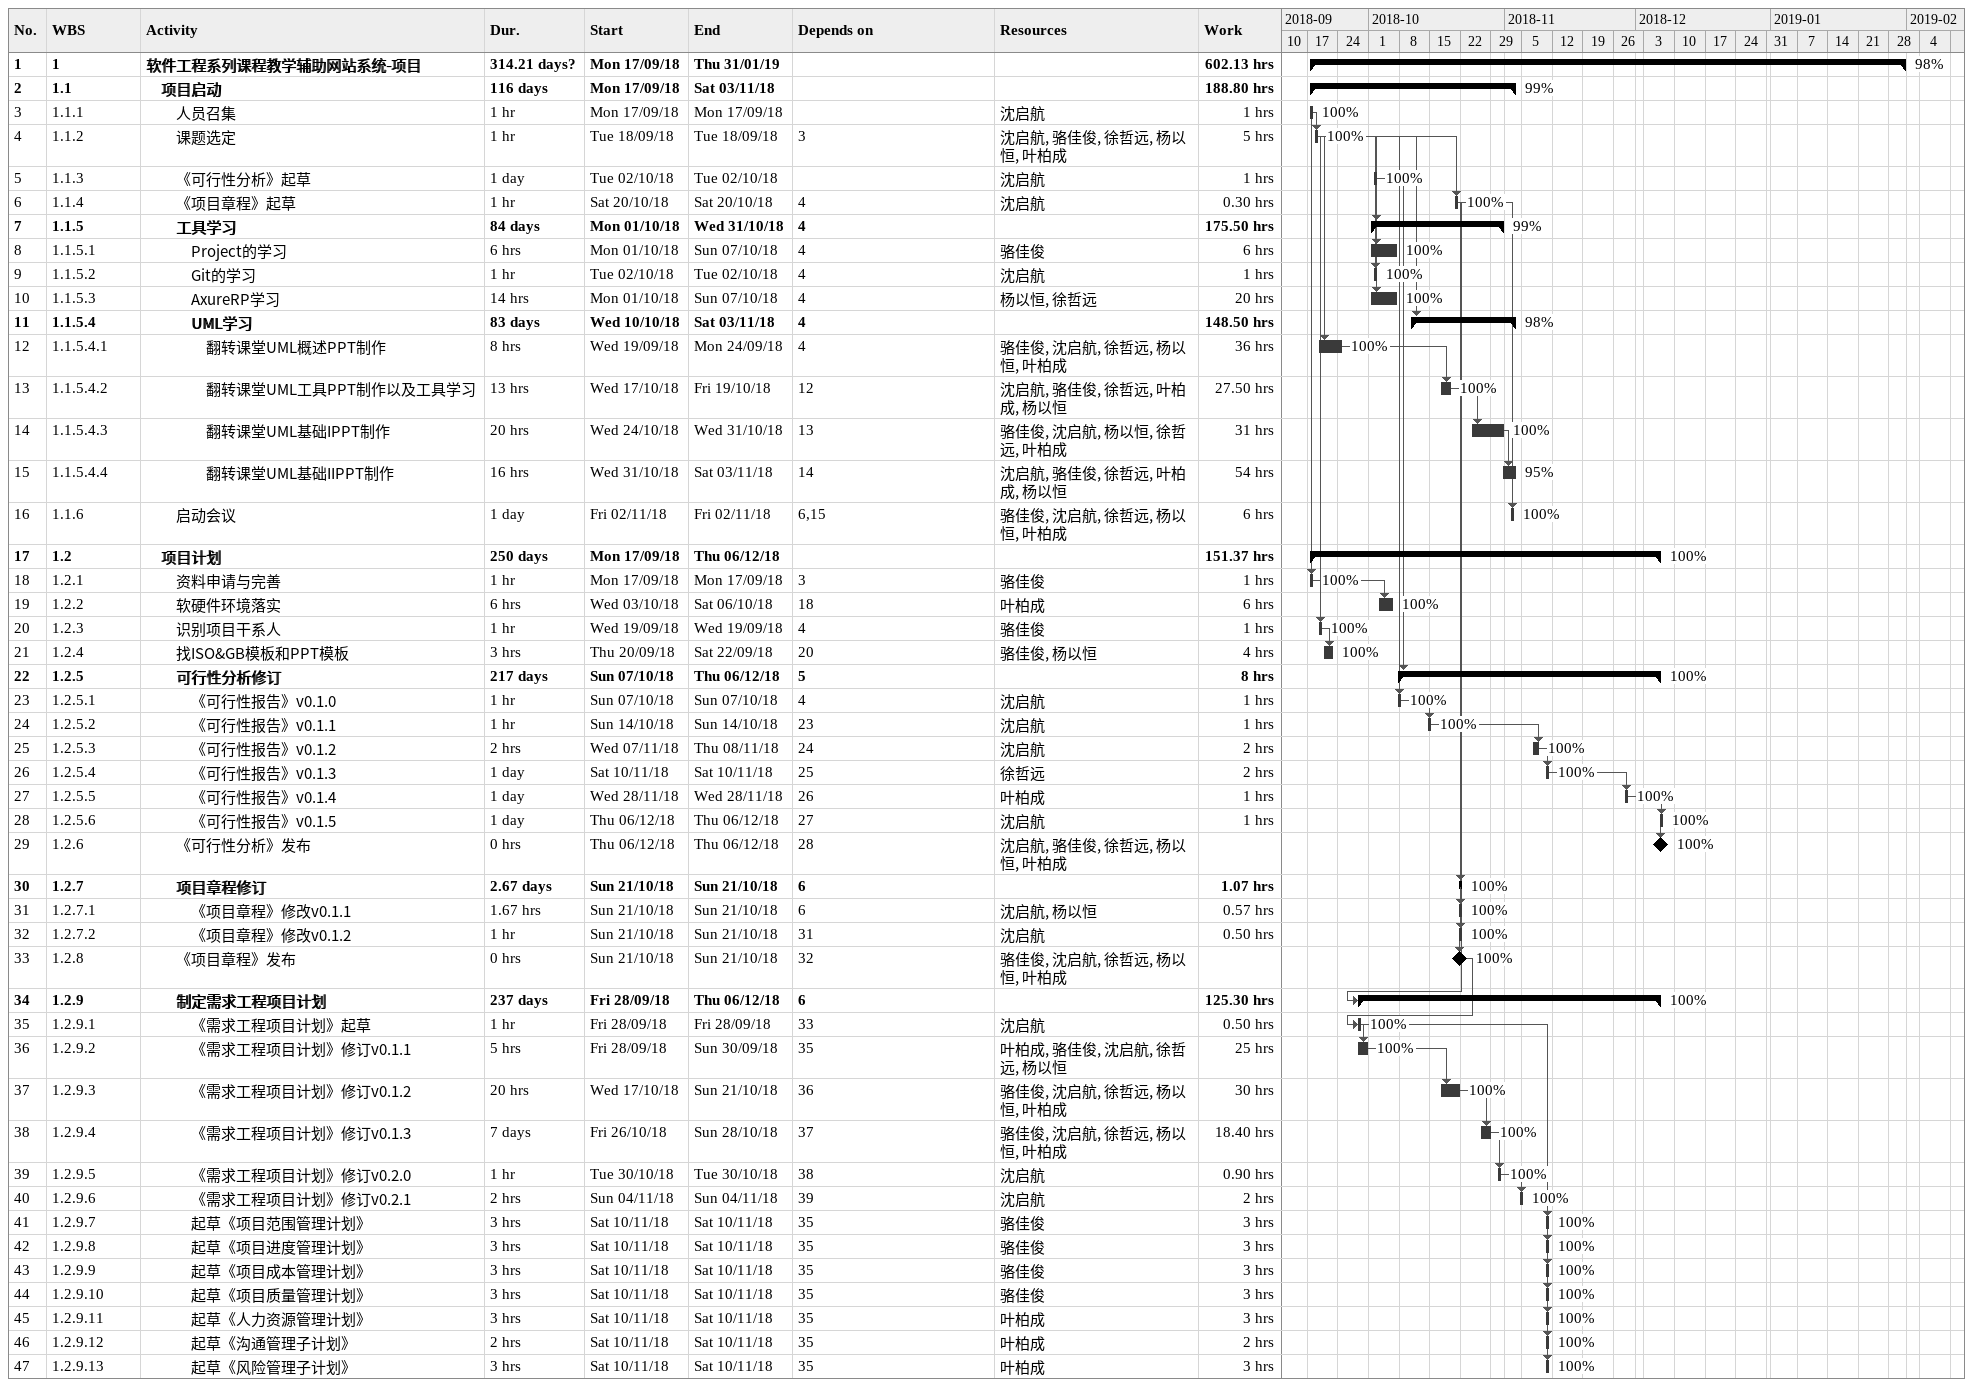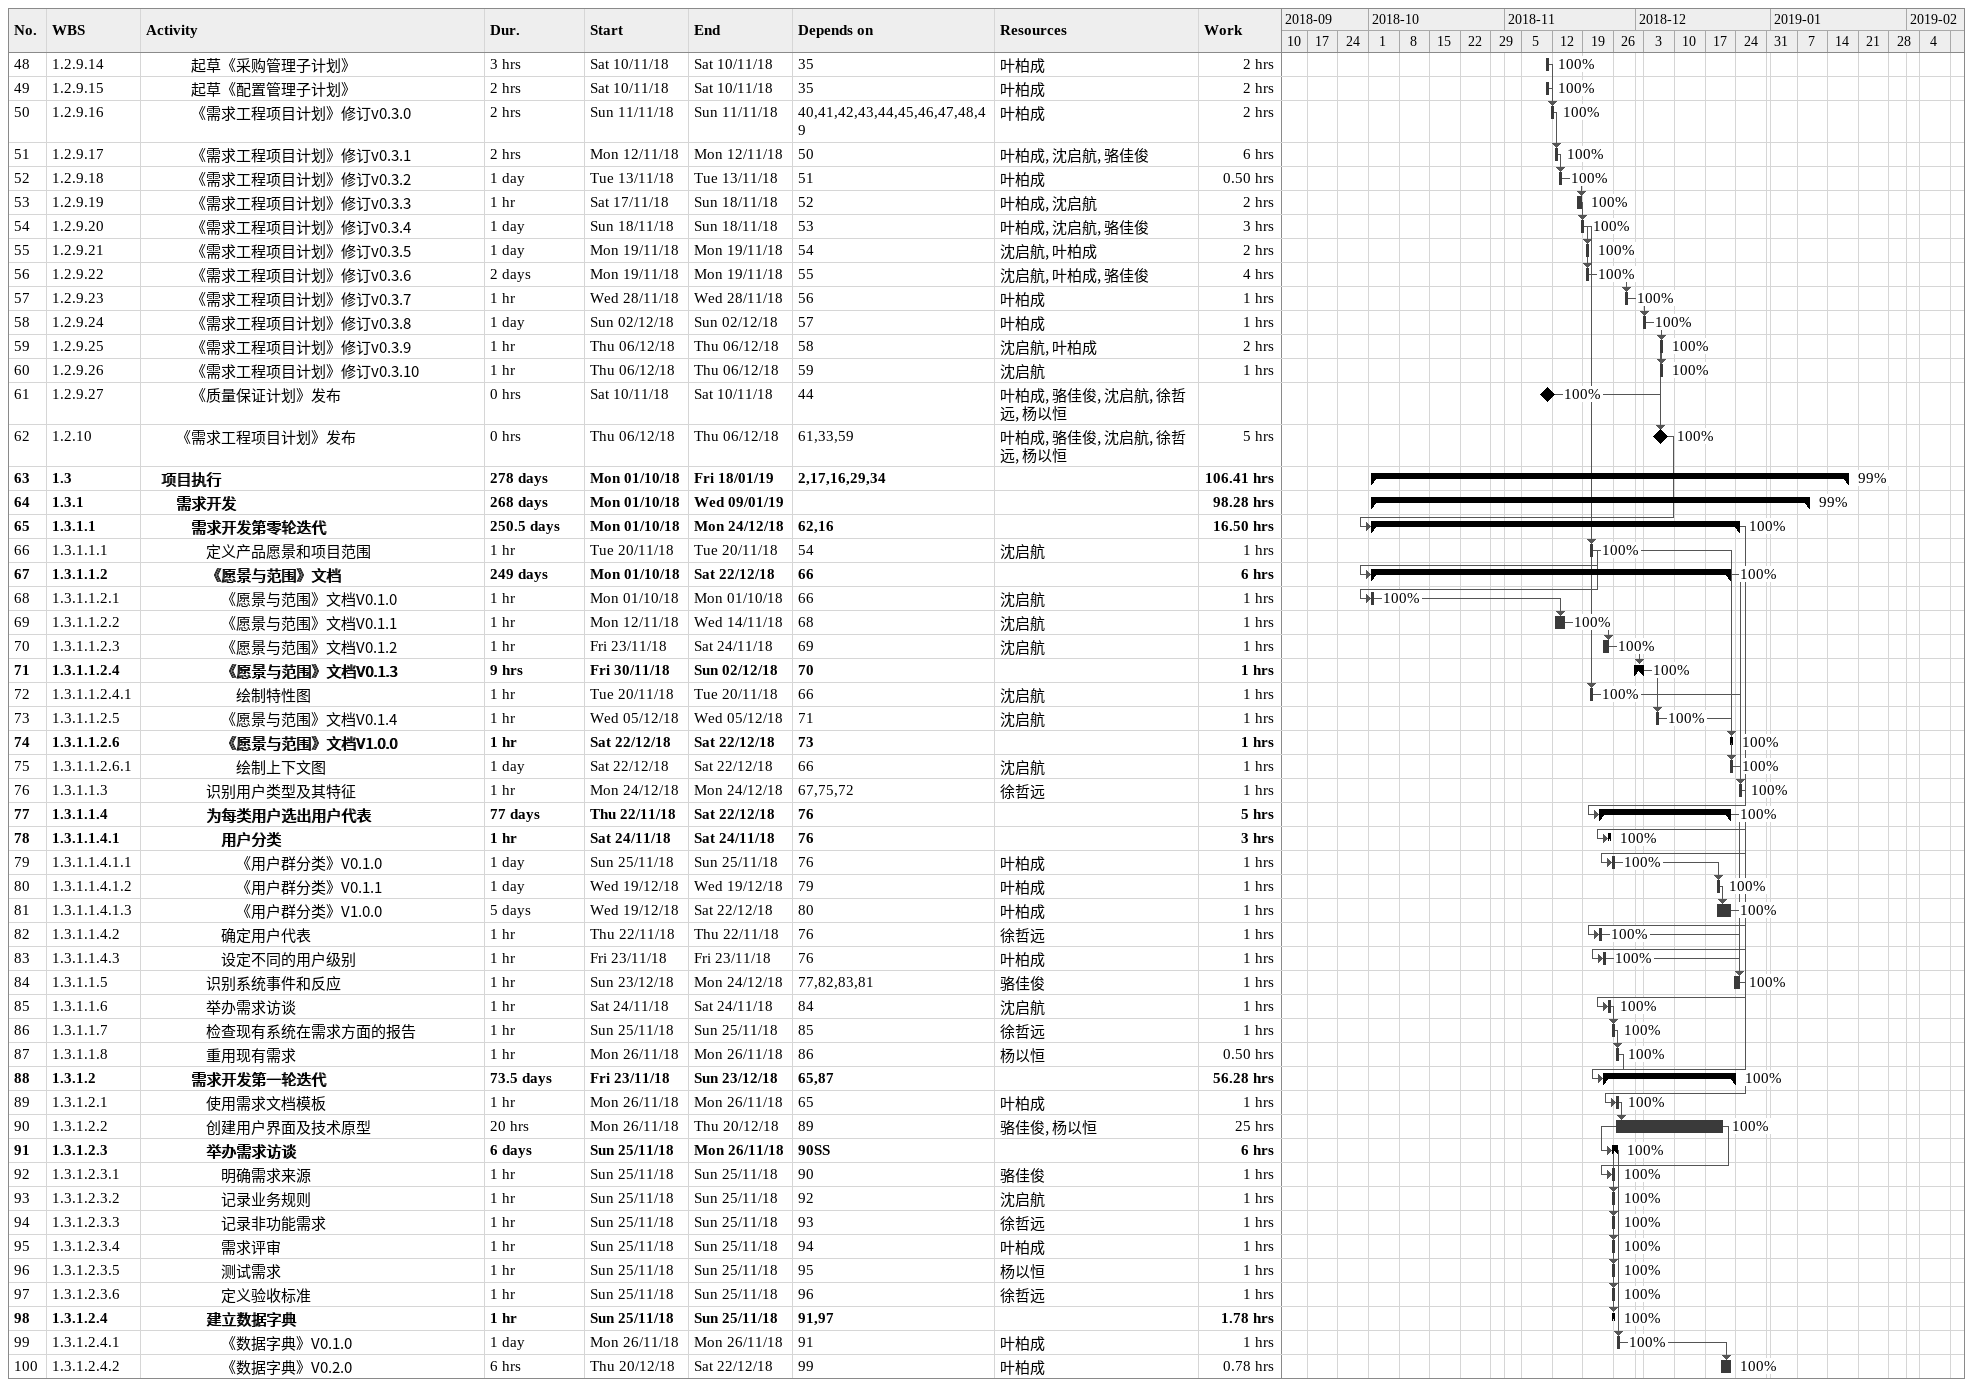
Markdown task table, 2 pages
| ID | WBS | Task | Duration | Start | Finish | Predecessors | Resources | % complete | Work (h) |
|---|---|---|---|---|---|---|---|---|---|
| 1 | 1 | **软件工程系列课程教学辅助网站系统-项目** | 314.21d? | 2018-09-17 | 2019-01-31 |  |  | 98 | 602.13 |
| 2 | 1.1 | **项目启动** | 116d | 2018-09-17 | 2018-11-03 |  |  | 99 | 188.80 |
| 3 | 1.1.1 | 人员召集 | 1h | 2018-09-17 | 2018-09-17 |  | 沈启航 | 100 | 1 |
| 4 | 1.1.2 | 课题选定 | 1h | 2018-09-18 | 2018-09-18 | 3 | 沈启航, 骆佳俊, 徐哲远, 杨以恒, 叶柏成 | 100 | 5 |
| 5 | 1.1.3 | 《可行性分析》起草 | 1d | 2018-10-02 | 2018-10-02 |  | 沈启航 | 100 | 1 |
| 6 | 1.1.4 | 《项目章程》起草 | 1h | 2018-10-20 | 2018-10-20 | 4 | 沈启航 | 100 | 0.30 |
| 7 | 1.1.5 | **工具学习** | 84d | 2018-10-01 | 2018-10-31 | 4 |  | 99 | 175.50 |
| 8 | 1.1.5.1 | Project的学习 | 6h | 2018-10-01 | 2018-10-07 | 4 | 骆佳俊 | 100 | 6 |
| 9 | 1.1.5.2 | Git的学习 | 1h | 2018-10-02 | 2018-10-02 | 4 | 沈启航 | 100 | 1 |
| 10 | 1.1.5.3 | AxureRP学习 | 14h | 2018-10-01 | 2018-10-07 | 4 | 杨以恒, 徐哲远 | 100 | 20 |
| 11 | 1.1.5.4 | **UML学习** | 83d | 2018-10-10 | 2018-11-03 | 4 |  | 98 | 148.50 |
| 12 | 1.1.5.4.1 | 翻转课堂UML概述PPT制作 | 8h | 2018-09-19 | 2018-09-24 | 4 | 骆佳俊, 沈启航, 徐哲远, 杨以恒, 叶柏成 | 100 | 36 |
| 13 | 1.1.5.4.2 | 翻转课堂UML工具PPT制作以及工具学习 | 13h | 2018-10-17 | 2018-10-19 | 12 | 沈启航, 骆佳俊, 徐哲远, 叶柏成, 杨以恒 | 100 | 27.50 |
| 14 | 1.1.5.4.3 | 翻转课堂UML基础IPPT制作 | 20h | 2018-10-24 | 2018-10-31 | 13 | 骆佳俊, 沈启航, 杨以恒, 徐哲远, 叶柏成 | 100 | 31 |
| 15 | 1.1.5.4.4 | 翻转课堂UML基础IIPPT制作 | 16h | 2018-10-31 | 2018-11-03 | 14 | 沈启航, 骆佳俊, 徐哲远, 叶柏成, 杨以恒 | 95 | 54 |
| 16 | 1.1.6 | 启动会议 | 1d | 2018-11-02 | 2018-11-02 | 6, 15 | 骆佳俊, 沈启航, 徐哲远, 杨以恒, 叶柏成 | 100 | 6 |
| 17 | 1.2 | **项目计划** | 250d | 2018-09-17 | 2018-12-06 |  |  | 100 | 151.37 |
| 18 | 1.2.1 | 资料申请与完善 | 1h | 2018-09-17 | 2018-09-17 | 3 | 骆佳俊 | 100 | 1 |
| 19 | 1.2.2 | 软硬件环境落实 | 6h | 2018-10-03 | 2018-10-06 | 18 | 叶柏成 | 100 | 6 |
| 20 | 1.2.3 | 识别项目干系人 | 1h | 2018-09-19 | 2018-09-19 | 4 | 骆佳俊 | 100 | 1 |
| 21 | 1.2.4 | 找ISO&GB模板和PPT模板 | 3h | 2018-09-20 | 2018-09-22 | 20 | 骆佳俊, 杨以恒 | 100 | 4 |
| 22 | 1.2.5 | **可行性分析修订** | 217d | 2018-10-07 | 2018-12-06 | 5 |  | 100 | 8 |
| 23 | 1.2.5.1 | 《可行性报告》v0.1.0 | 1h | 2018-10-07 | 2018-10-07 | 4 | 沈启航 | 100 | 1 |
| 24 | 1.2.5.2 | 《可行性报告》v0.1.1 | 1h | 2018-10-14 | 2018-10-14 | 23 | 沈启航 | 100 | 1 |
| 25 | 1.2.5.3 | 《可行性报告》v0.1.2 | 2h | 2018-11-07 | 2018-11-08 | 24 | 沈启航 | 100 | 2 |
| 26 | 1.2.5.4 | 《可行性报告》v0.1.3 | 1d | 2018-11-10 | 2018-11-10 | 25 | 徐哲远 | 100 | 2 |
| 27 | 1.2.5.5 | 《可行性报告》v0.1.4 | 1d | 2018-11-28 | 2018-11-28 | 26 | 叶柏成 | 100 | 1 |
| 28 | 1.2.5.6 | 《可行性报告》v0.1.5 | 1d | 2018-12-06 | 2018-12-06 | 27 | 沈启航 | 100 | 1 |
| 29 | 1.2.6 | 《可行性分析》发布 | 0h | 2018-12-06 | 2018-12-06 | 28 | 沈启航, 骆佳俊, 徐哲远, 杨以恒, 叶柏成 | 100 |  |
| 30 | 1.2.7 | **项目章程修订** | 2.67d | 2018-10-21 | 2018-10-21 | 6 |  | 100 | 1.07 |
| 31 | 1.2.7.1 | 《项目章程》修改v0.1.1 | 1.67h | 2018-10-21 | 2018-10-21 | 6 | 沈启航, 杨以恒 | 100 | 0.57 |
| 32 | 1.2.7.2 | 《项目章程》修改v0.1.2 | 1h | 2018-10-21 | 2018-10-21 | 31 | 沈启航 | 100 | 0.50 |
| 33 | 1.2.8 | 《项目章程》发布 | 0h | 2018-10-21 | 2018-10-21 | 32 | 骆佳俊, 沈启航, 徐哲远, 杨以恒, 叶柏成 | 100 |  |
| 34 | 1.2.9 | **制定需求工程项目计划** | 237d | 2018-09-28 | 2018-12-06 | 6 |  | 100 | 125.30 |
| 35 | 1.2.9.1 | 《需求工程项目计划》起草 | 1h | 2018-09-28 | 2018-09-28 | 33 | 沈启航 | 100 | 0.50 |
| 36 | 1.2.9.2 | 《需求工程项目计划》修订v0.1.1 | 5h | 2018-09-28 | 2018-09-30 | 35 | 叶柏成, 骆佳俊, 沈启航, 徐哲远, 杨以恒 | 100 | 25 |
| 37 | 1.2.9.3 | 《需求工程项目计划》修订v0.1.2 | 20h | 2018-10-17 | 2018-10-21 | 36 | 骆佳俊, 沈启航, 徐哲远, 杨以恒, 叶柏成 | 100 | 30 |
| 38 | 1.2.9.4 | 《需求工程项目计划》修订v0.1.3 | 7d | 2018-10-26 | 2018-10-28 | 37 | 骆佳俊, 沈启航, 徐哲远, 杨以恒, 叶柏成 | 100 | 18.40 |
| 39 | 1.2.9.5 | 《需求工程项目计划》修订v0.2.0 | 1h | 2018-10-30 | 2018-10-30 | 38 | 沈启航 | 100 | 0.90 |
| 40 | 1.2.9.6 | 《需求工程项目计划》修订v0.2.1 | 2h | 2018-11-04 | 2018-11-04 | 39 | 沈启航 | 100 | 2 |
| 41 | 1.2.9.7 | 起草《项目范围管理计划》 | 3h | 2018-11-10 | 2018-11-10 | 35 | 骆佳俊 | 100 | 3 |
| 42 | 1.2.9.8 | 起草《项目进度管理计划》 | 3h | 2018-11-10 | 2018-11-10 | 35 | 骆佳俊 | 100 | 3 |
| 43 | 1.2.9.9 | 起草《项目成本管理计划》 | 3h | 2018-11-10 | 2018-11-10 | 35 | 骆佳俊 | 100 | 3 |
| 44 | 1.2.9.10 | 起草《项目质量管理计划》 | 3h | 2018-11-10 | 2018-11-10 | 35 | 骆佳俊 | 100 | 3 |
| 45 | 1.2.9.11 | 起草《人力资源管理计划》 | 3h | 2018-11-10 | 2018-11-10 | 35 | 叶柏成 | 100 | 3 |
| 46 | 1.2.9.12 | 起草《沟通管理子计划》 | 2h | 2018-11-10 | 2018-11-10 | 35 | 叶柏成 | 100 | 2 |
| 47 | 1.2.9.13 | 起草《风险管理子计划》 | 3h | 2018-11-10 | 2018-11-10 | 35 | 叶柏成 | 100 | 3 |
| 48 | 1.2.9.14 | 起草《采购管理子计划》 | 3h | 2018-11-10 | 2018-11-10 | 35 | 叶柏成 | 100 | 2 |
| 49 | 1.2.9.15 | 起草《配置管理子计划》 | 2h | 2018-11-10 | 2018-11-10 | 35 | 叶柏成 | 100 | 2 |
| 50 | 1.2.9.16 | 《需求工程项目计划》修订v0.3.0 | 2h | 2018-11-11 | 2018-11-11 | 40, 41, 42, 43, 44, 45, 46, 47, 48, 49 | 叶柏成 | 100 | 2 |
| 51 | 1.2.9.17 | 《需求工程项目计划》修订v0.3.1 | 2h | 2018-11-12 | 2018-11-12 | 50 | 叶柏成, 沈启航, 骆佳俊 | 100 | 6 |
| 52 | 1.2.9.18 | 《需求工程项目计划》修订v0.3.2 | 1d | 2018-11-13 | 2018-11-13 | 51 | 叶柏成 | 100 | 0.50 |
| 53 | 1.2.9.19 | 《需求工程项目计划》修订v0.3.3 | 1h | 2018-11-17 | 2018-11-18 | 52 | 叶柏成, 沈启航 | 100 | 2 |
| 54 | 1.2.9.20 | 《需求工程项目计划》修订v0.3.4 | 1d | 2018-11-18 | 2018-11-18 | 53 | 叶柏成, 沈启航, 骆佳俊 | 100 | 3 |
| 55 | 1.2.9.21 | 《需求工程项目计划》修订v0.3.5 | 1d | 2018-11-19 | 2018-11-19 | 54 | 沈启航, 叶柏成 | 100 | 2 |
| 56 | 1.2.9.22 | 《需求工程项目计划》修订v0.3.6 | 2d | 2018-11-19 | 2018-11-19 | 55 | 沈启航, 叶柏成, 骆佳俊 | 100 | 4 |
| 57 | 1.2.9.23 | 《需求工程项目计划》修订v0.3.7 | 1h | 2018-11-28 | 2018-11-28 | 56 | 叶柏成 | 100 | 1 |
| 58 | 1.2.9.24 | 《需求工程项目计划》修订v0.3.8 | 1d | 2018-12-02 | 2018-12-02 | 57 | 叶柏成 | 100 | 1 |
| 59 | 1.2.9.25 | 《需求工程项目计划》修订v0.3.9 | 1h | 2018-12-06 | 2018-12-06 | 58 | 沈启航, 叶柏成 | 100 | 2 |
| 60 | 1.2.9.26 | 《需求工程项目计划》修订v0.3.10 | 1h | 2018-12-06 | 2018-12-06 | 59 | 沈启航 | 100 | 1 |
| 61 | 1.2.9.27 | 《质量保证计划》发布 | 0h | 2018-11-10 | 2018-11-10 | 44 | 叶柏成, 骆佳俊, 沈启航, 徐哲远, 杨以恒 | 100 |  |
| 62 | 1.2.10 | 《需求工程项目计划》发布 | 0h | 2018-12-06 | 2018-12-06 | 61, 33, 59 | 叶柏成, 骆佳俊, 沈启航, 徐哲远, 杨以恒 | 100 | 5 |
| 63 | 1.3 | **项目执行** | 278d | 2018-10-01 | 2019-01-18 | 2, 17, 16, 29, 34 |  | 99 | 106.41 |
| 64 | 1.3.1 | **需求开发** | 268d | 2018-10-01 | 2019-01-09 |  |  | 99 | 98.28 |
| 65 | 1.3.1.1 | **需求开发第零轮迭代** | 250.5d | 2018-10-01 | 2018-12-24 | 62, 16 |  | 100 | 16.50 |
| 66 | 1.3.1.1.1 | 定义产品愿景和项目范围 | 1h | 2018-11-20 | 2018-11-20 | 54 | 沈启航 | 100 | 1 |
| 67 | 1.3.1.1.2 | **《愿景与范围》文档** | 249d | 2018-10-01 | 2018-12-22 | 66 |  | 100 | 6 |
| 68 | 1.3.1.1.2.1 | 《愿景与范围》文档V0.1.0 | 1h | 2018-10-01 | 2018-10-01 | 66 | 沈启航 | 100 | 1 |
| 69 | 1.3.1.1.2.2 | 《愿景与范围》文档V0.1.1 | 1h | 2018-11-12 | 2018-11-14 | 68 | 沈启航 | 100 | 1 |
| 70 | 1.3.1.1.2.3 | 《愿景与范围》文档V0.1.2 | 1h | 2018-11-23 | 2018-11-24 | 69 | 沈启航 | 100 | 1 |
| 71 | 1.3.1.1.2.4 | **《愿景与范围》文档V0.1.3** | 9h | 2018-11-30 | 2018-12-02 | 70 |  | 100 | 1 |
| 72 | 1.3.1.1.2.4.1 | 绘制特性图 | 1h | 2018-11-20 | 2018-11-20 | 66 | 沈启航 | 100 | 1 |
| 73 | 1.3.1.1.2.5 | 《愿景与范围》文档V0.1.4 | 1h | 2018-12-05 | 2018-12-05 | 71 | 沈启航 | 100 | 1 |
| 74 | 1.3.1.1.2.6 | **《愿景与范围》文档V1.0.0** | 1h | 2018-12-22 | 2018-12-22 | 73 |  | 100 | 1 |
| 75 | 1.3.1.1.2.6.1 | 绘制上下文图 | 1d | 2018-12-22 | 2018-12-22 | 66 | 沈启航 | 100 | 1 |
| 76 | 1.3.1.1.3 | 识别用户类型及其特征 | 1h | 2018-12-24 | 2018-12-24 | 67, 75, 72 | 徐哲远 | 100 | 1 |
| 77 | 1.3.1.1.4 | **为每类用户选出用户代表** | 77d | 2018-11-22 | 2018-12-22 | 76 |  | 100 | 5 |
| 78 | 1.3.1.1.4.1 | **用户分类** | 1h | 2018-11-24 | 2018-11-24 | 76 |  | 100 | 3 |
| 79 | 1.3.1.1.4.1.1 | 《用户群分类》V0.1.0 | 1d | 2018-11-25 | 2018-11-25 | 76 | 叶柏成 | 100 | 1 |
| 80 | 1.3.1.1.4.1.2 | 《用户群分类》V0.1.1 | 1d | 2018-12-19 | 2018-12-19 | 79 | 叶柏成 | 100 | 1 |
| 81 | 1.3.1.1.4.1.3 | 《用户群分类》V1.0.0 | 5d | 2018-12-19 | 2018-12-22 | 80 | 叶柏成 | 100 | 1 |
| 82 | 1.3.1.1.4.2 | 确定用户代表 | 1h | 2018-11-22 | 2018-11-22 | 76 | 徐哲远 | 100 | 1 |
| 83 | 1.3.1.1.4.3 | 设定不同的用户级别 | 1h | 2018-11-23 | 2018-11-23 | 76 | 叶柏成 | 100 | 1 |
| 84 | 1.3.1.1.5 | 识别系统事件和反应 | 1h | 2018-12-23 | 2018-12-24 | 77, 82, 83, 81 | 骆佳俊 | 100 | 1 |
| 85 | 1.3.1.1.6 | 举办需求访谈 | 1h | 2018-11-24 | 2018-11-24 | 84 | 沈启航 | 100 | 1 |
| 86 | 1.3.1.1.7 | 检查现有系统在需求方面的报告 | 1h | 2018-11-25 | 2018-11-25 | 85 | 徐哲远 | 100 | 1 |
| 87 | 1.3.1.1.8 | 重用现有需求 | 1h | 2018-11-26 | 2018-11-26 | 86 | 杨以恒 | 100 | 0.50 |
| 88 | 1.3.1.2 | **需求开发第一轮迭代** | 73.5d | 2018-11-23 | 2018-12-23 | 65, 87 |  | 100 | 56.28 |
| 89 | 1.3.1.2.1 | 使用需求文档模板 | 1h | 2018-11-26 | 2018-11-26 | 65 | 叶柏成 | 100 | 1 |
| 90 | 1.3.1.2.2 | 创建用户界面及技术原型 | 20h | 2018-11-26 | 2018-12-20 | 89 | 骆佳俊, 杨以恒 | 100 | 25 |
| 91 | 1.3.1.2.3 | **举办需求访谈** | 6d | 2018-11-25 | 2018-11-26 | 90SS |  | 100 | 6 |
| 92 | 1.3.1.2.3.1 | 明确需求来源 | 1h | 2018-11-25 | 2018-11-25 | 90 | 骆佳俊 | 100 | 1 |
| 93 | 1.3.1.2.3.2 | 记录业务规则 | 1h | 2018-11-25 | 2018-11-25 | 92 | 沈启航 | 100 | 1 |
| 94 | 1.3.1.2.3.3 | 记录非功能需求 | 1h | 2018-11-25 | 2018-11-25 | 93 | 徐哲远 | 100 | 1 |
| 95 | 1.3.1.2.3.4 | 需求评审 | 1h | 2018-11-25 | 2018-11-25 | 94 | 叶柏成 | 100 | 1 |
| 96 | 1.3.1.2.3.5 | 测试需求 | 1h | 2018-11-25 | 2018-11-25 | 95 | 杨以恒 | 100 | 1 |
| 97 | 1.3.1.2.3.6 | 定义验收标准 | 1h | 2018-11-25 | 2018-11-25 | 96 | 徐哲远 | 100 | 1 |
| 98 | 1.3.1.2.4 | **建立数据字典** | 1h | 2018-11-25 | 2018-11-25 | 91, 97 |  | 100 | 1.78 |
| 99 | 1.3.1.2.4.1 | 《数据字典》V0.1.0 | 1d | 2018-11-26 | 2018-11-26 | 91 | 叶柏成 | 100 | 1 |
| 100 | 1.3.1.2.4.2 | 《数据字典》V0.2.0 | 6h | 2018-12-20 | 2018-12-22 | 99 | 叶柏成 | 100 | 0.78 |
